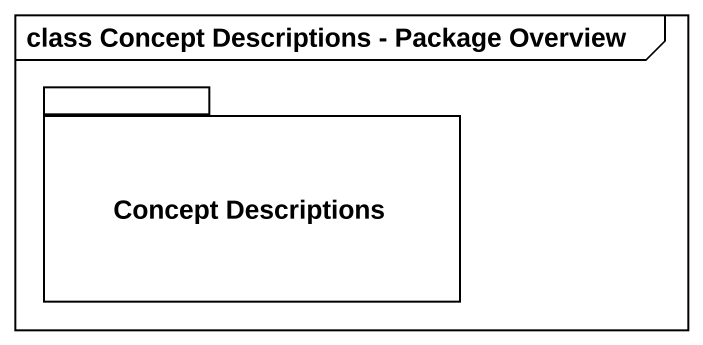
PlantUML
@startuml
mainframe class Concept Descriptions - Package Overview
package "Concept Descriptions" as Concept_Descriptions {
}
@enduml
